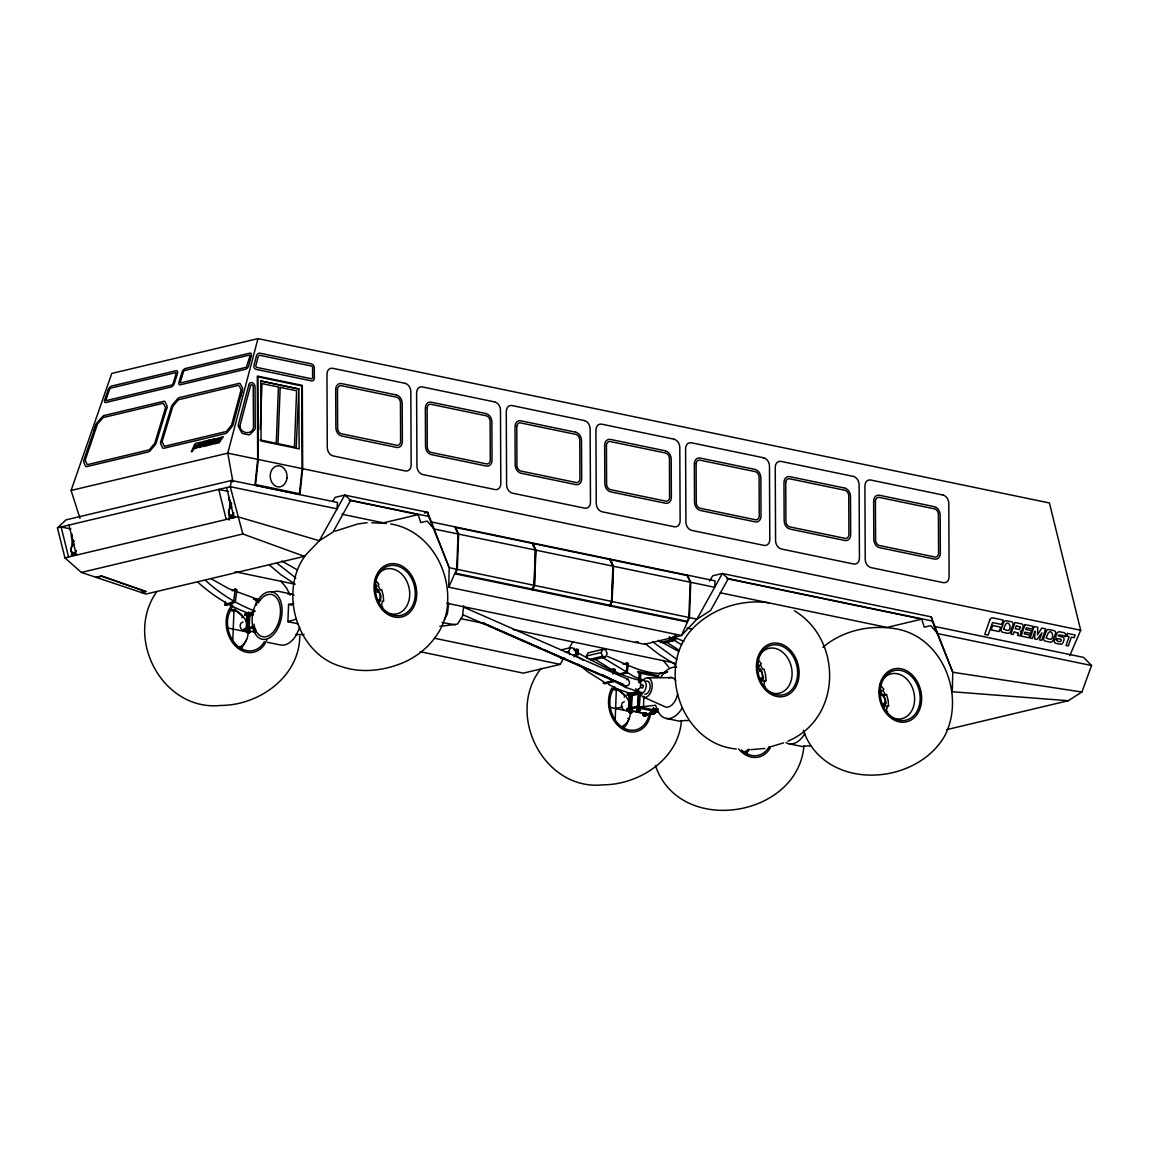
<?xml version="1.0" encoding="UTF-8"?>
<svg xmlns="http://www.w3.org/2000/svg" width="1149" height="1149" viewBox="0 0 1149 1149"><rect width="100%" height="100%" fill="white"/><g stroke="black" fill="none" stroke-linecap="round" stroke-linejoin="round"><path stroke-width="1.5" d="M934.18 626.363L1083.564 657.386L1091.55 665.53L1081.913 692.028L1068.153 700.732L952.306 691.741L952.765 672.251L931.264 616.884L722.333 573.495L696.94 619.139L681.458 635.498L448.742 587.182L449.202 567.692L427.687 512.31L344.729 495.09L335.192 497.359L332.722 501.337M71.525 555.843L71.669 552.31M71.942 545.229L72.143 539.929M229.111 520.08L229.312 514.766M229.585 507.7L229.786 502.4M232.787 640.97L233.951 610.478M256.098 632.453L244.162 629.968L244.206 628.718L252.579 626.722M249.85 616.194L244.723 615.132L244.78 613.882L254.819 611.498M246.216 629.954L246.748 616.367L253.412 614.787M248.974 633.2L248.873 631.878L248.974 633.2L247.681 633.185L247.566 631.878L250.109 632.395L249.75 631.677L246.489 631.648L246.547 630.126L249.807 630.155L250.109 632.395L246.489 631.648L246.834 632.367L249.75 631.677L249.807 630.155L248.931 630.356L250.166 630.873L248.931 630.356M246.834 632.367L246.547 630.126L247.638 630.356M247.696 628.56L248.486 612M249.003 628.589L249.548 614.385M249.218 627.067L249.692 614.528M260.234 429.338L261.986 383.608L278.431 387.012L276.263 443.313L259.832 439.895M254.245 626.32L254.202 627.584L244.162 629.968M254.46 629.753L254.518 628.23M255.552 629.982L255.653 631.289M256.5 605.178L256.644 601.588L255.466 599.361M297.735 623.72L287.911 621.681L288.586 604.417L293.799 603.555M296.169 447.823L298.884 388.893L299.142 448.871L261.067 440.972L260.794 380.98L298.884 388.893M576.697 649.056L576.482 654.6L578.134 654.93L578.335 649.4L573.724 649.76M615.16 720.366L616.324 689.874M626.722 710.01L626.765 708.761L636.819 706.362L657.3 710.613L657.242 711.877L647.203 714.261L626.722 710.01L636.776 707.626L657.242 711.877M630.7 695.892L627.297 695.188L627.34 693.924L637.393 691.54L642.506 692.603M628.489 709.938L629.006 696.351L642.348 693.177M632.323 712.366L628.704 711.619L628.762 710.096L632.395 710.843L632.323 712.366L629.063 712.337L628.704 711.619L632.323 712.366L629.063 712.337L631.979 711.648L632.036 710.125L628.762 710.096L632.395 710.843M629.896 713.17L629.796 711.849L629.896 713.17L631.203 713.17L631.103 711.863L628.704 711.619M629.925 708.588L630.456 694.714M630.069 708.861L630.198 705.371M630.327 701.881L630.6 694.901M631.203 713.17L631.103 711.863M631.232 708.617L631.763 694.843M631.375 708.89L631.907 695.016M636.776 707.626L636.819 706.362M627.297 695.188L637.336 692.79L637.393 691.54M637.738 710.972L637.767 709.953L639.074 709.953L639.174 711.274L637.738 710.972L639.174 711.274M637.896 706.692L638.557 689.357M638.83 682.42L639.16 673.759M637.867 711.26L636.747 708.201L640.366 708.947L640.309 710.47L637.034 710.441L636.747 708.201L637.824 708.43M638.04 706.994L638.571 693.22M639.031 681.185L639.16 677.738M639.045 710.987L639.074 709.953L637.91 710.24L639.217 710.254M639.203 706.692L639.734 692.718M640.137 682.247L640.481 673.515M639.347 706.994L639.878 693.12M640.28 682.721L640.611 674.061M639.95 709.752L636.69 709.723L640.309 710.47L640.007 708.229M646.7 715.353L643.081 714.606L643.138 713.084L646.758 713.831L646.7 715.353L643.44 715.324L643.081 714.606L646.7 715.353L643.44 715.324L643.138 713.084L646.413 713.112L646.356 714.635L643.44 715.324M643.885 696.179L643.497 706.362L640.165 707.166M643.081 714.606L645.479 714.836L645.58 716.157L644.273 716.143L644.172 714.836L646.356 714.635M644.273 716.143L644.316 715.123M645.58 716.157L645.479 714.836M653.652 707.928L654.327 712.739L651.066 712.71L651.124 711.188L654.384 711.217L654.686 713.457L651.411 713.428L651.066 712.71L654.686 713.457L651.411 713.428L651.124 711.188L652.345 711.691M651.066 712.71L653.451 712.94L653.551 714.261L652.244 714.247L652.144 712.94L651.411 713.428M652.244 714.247L652.144 712.94M653.551 714.261L653.451 712.94M674.836 635.411L674.678 639.677L675.741 639.892L675.899 635.641M198.619 446.387C199.883 440.024 203.143 445.841 198.72 446.444M216.328 442.164L215.639 443.586M217.305 440.024L220.005 438.042L218.209 437.984A1.479 0.747 -58.8 0 0 217.606 438.358L217.247 438.774A2.083 1.048 -58.8 0 0 216.845 439.478L216.472 441.374M672.481 639.634L672.883 636.963L673.587 637.523L672.481 639.634L670.456 639.217L669.537 636.675M618.765 674.032L626.191 672.266L627.282 662.959L628.331 663.461L627.239 672.783L619.814 674.549M224.701 604.791L233.649 601.559L235.272 588.963L236.881 589.696L235.258 602.291L226.31 605.437L224.701 604.791L225.204 601.444M612.963 674.061L613.652 668.89L615.275 669.594L614.816 673.055M299.774 636.187C299.372 676.976 258.827 705.457 220.752 705.443C162.655 711.633 123.661 638.011 156.824 591.563M681.429 720.437C678.858 759.072 639.332 784.681 603.124 784.839C543.779 791.259 504.67 714.204 541.122 668.388M803.955 745.888C797.837 817.815 679.318 836.774 655.404 765.478M883.998 704.868L884.802 705.314M884.831 705.184L884.17 706.463L882.963 706.003M304.399 556.36L146.009 594.062L81.378 572.432L64.919 557.868L57.45 527.822L230.245 486.688L337.074 508.863L337.461 502.458L231.538 480.469L230.245 486.688L242.841 533.983L304.399 556.36L319.336 540.734L332.98 532.131L350.718 500.232L428.591 516.404L449.202 567.692L696.94 619.139L710.57 610.536L728.322 578.636L932.169 620.963L952.765 672.251L1081.913 692.028M761.27 670.384L763.511 677.565L762.922 680.122L761.055 679.734M885.448 705.558L885.879 700.531L883.796 695.82M240.601 396.434L242.496 389.224M1069.776 655.634L1080.692 630.255L1049.425 502.975L257.979 338.639L227.775 453.151L232.96 481.977M232.055 611.354L232.457 609.875L234.899 609.286L242.784 616.783L241.821 617.731M234.899 609.286L234.511 610.765L230.188 609.157M624.194 697.127L625.157 696.193L617.272 688.682L616.884 690.161L612.561 688.553M79.999 518.386L71.094 490.451L111.755 373.454L257.979 338.639M93.715 431.406L96.272 424.038M246.618 639.462L241.563 648.567L240.687 647.246M377.418 590.888L378.208 590.916L377.317 592.137M762.275 679.878C760.193 679.045 763.898 679.504 761.126 681.084M217.865 441.546L216.429 442.221M299.717 627.354L296.471 634.736A26.054 15.598 -78.3 0 1 280.643 645.02L267.545 642.305M448.742 587.182L456.713 569.258L458.063 533.998L454.717 526.817M532.289 589.839L534.271 585.358L535.635 550.098L532.289 542.917M609.846 605.954L611.842 601.458L613.207 566.198L609.846 559.017M219.086 442.767L220.795 437.367L223.351 436.749L218.885 442.753M569.746 654.614L568.611 651.512L570.636 647.648L574.328 648.409L576.022 653.049L574.012 656.926M587.326 658.549L586.407 656.022L588.044 652.876L602.794 649.357L605.81 649.989L607.189 653.767L605.537 656.926L590.801 660.431M605.537 656.926L602.521 656.294L601.157 652.517L602.794 649.357M663.117 643.225L672.941 640.883L674.578 637.724M377.676 592.338L377.791 589.652L376.542 589.394M420.117 651.698L523.355 673.142L560.238 664.366L563.57 658.363M569.416 647.878L572.748 641.874M760.049 671.734L760.164 669.048L758.914 668.79M761.758 681.285L762.433 680.079L760.609 678.341M709.508 581.064L712.797 575.764L722.333 573.495L728.322 578.636M444.376 619.756L447.421 613.767L448.67 603.211M304.715 556.346C278.69 592.841 297.304 654.542 341.698 666.65C360.958 673.257 382.473 670.858 401.188 663.476C426.724 653.336 447.435 629.437 447.665 600.984C449.187 566.141 426.48 529.818 390.66 523.944M376.254 590.055L377.159 589.595L378.107 590.744M377.447 590.356L378.179 590.514M760.164 671.303L760.595 670.039M749.507 749.349L746.462 753.414L745.6 752.092M641.444 685.666L642.751 684.718L643.411 686.226L642.535 688.093L641.314 687.748M670.456 639.217L672.668 637.393M375.278 588.001L376.671 586.636L375.594 584.08M757.651 667.397L759.044 666.032L757.967 663.476M880.177 692.847L881.57 691.468L880.493 688.912M57.45 527.822L66.053 519.865L231.538 480.469M822.885 647.332C842.662 630.442 870.195 624.467 895.559 628.776C942.697 636.474 965.907 695.877 944.449 736.365C914.791 786.993 824.379 791.115 803.295 730.276M884.112 704.653L884.73 705.472M632.036 710.125L631.16 710.326M631.979 711.648L629.939 712.136M643.497 713.802L646.758 713.831M646.413 713.112L645.537 713.314M652.287 713.227L654.327 712.739M232.256 590.902L235.272 588.963M203.344 445.395L202.928 446.616L205.657 441.015L203.244 441.546L200.673 447.162L203.272 445.367M242.999 621.925L240.931 623.117L240.069 625.573L240.73 628.331L242.683 630.37L245.154 630.873M624.309 701.694L622.241 702.901L621.365 705.342L622.04 708.114L623.979 710.139M626.464 710.657L628.532 709.464M787.826 741.162C841.858 718.743 842.978 639.892 794.289 610.693M377.231 591.807L378.897 590.988L380.98 595.699L380.549 600.726L378.667 600.324M886.08 706.779L888.536 706.204L888.148 700.258L886.54 694.456L885.405 695.03L882.892 690.161L883.854 689.213L881.154 685.953M334.948 531.24L357.899 523.944L367.12 522.694M638.327 694.657L641.559 693.436M439.837 626.392L457.474 624.079L462.458 616.338L463.693 605.782M759.015 669.063L760.48 670.14M881.542 694.499L883.078 695.346M769.385 747.152L783.561 742.886M287.911 621.681L296.27 619.182M260.794 380.98L298.424 388.994M217.405 440.081L218.956 439.88L218.454 441.747A2.054 1.034 -58.8 0 1 218.051 442.451L217.692 442.868A1.436 0.732 -58.8 0 1 217.089 443.255L215.495 443.557M216.414 441.388L217.822 441.159M212.938 443.054C217.779 441.862 213.642 436.821 212.824 442.997M71.094 490.451L227.775 453.151L1080.692 630.255M64.919 557.868L237.714 516.734L319.336 540.734L344.729 495.09L350.718 500.232M81.378 572.432L242.841 533.983M95.898 577.286L101.543 575.936L146.282 591.548L141.729 592.625M96.459 577.473L101.658 576.238L145.291 591.462L141.155 592.439M430.545 521.79L715.051 580.863L714.664 587.268L434.178 529.028L427.098 521.072L420.721 522.594L418.15 514.594L383.45 522.852L341.971 514.235M424.512 513.072L427.687 512.31L428.591 516.404M253.498 599.361L256.529 598.643L257.95 601.344M244.723 615.132L253.096 613.149M246.891 630.844L247.767 630.643L246.547 630.126M254.819 630.471L255.696 630.27M561.172 649.903L570.636 647.648M565.466 652.273L568.611 651.512M564.001 657.659L560.841 658.406L564.547 659.181M635.009 642.406L638.126 641.659M586.407 656.022L601.157 652.517M589.423 659.425L602.521 656.294M660.101 642.593L669.924 640.252L672.941 640.883M622.83 664.021L627.282 662.959M607.72 670.298L613.652 668.89M626.823 679.705L628.216 679.375L629.566 682.377L629.006 684.56L626.392 686.456L463.104 614.816M667.684 671.634L658.779 673.759L667.267 671.921M614.83 689.271L617.272 688.682M1091.55 665.53L937.756 633.602L930.676 625.645L924.299 627.153L921.728 619.153L887.028 627.411L720.236 592.783M756.588 666.607L759.044 666.032M615.62 708.502L622.514 706.865M761.069 678.14L763.511 677.565M763.554 681.343L766.01 680.754L765.607 674.808L764.013 669.02L762.864 669.594L760.365 664.711L761.327 663.763L757.722 659.425M651.21 710.197L656.208 709.005L653.034 708.344M879.114 692.057L881.57 691.468M884.098 695.044L886.54 694.456M883.595 703.59L886.037 703.001M946.819 729.615L1068.153 700.732M764.875 748.459L751.015 749.636M639.734 707.152L655.476 705.227L659.282 713.572A26.054 15.598 -78.3 0 0 682.104 708.143M271.839 591.907L277.785 591.204L290.869 593.918M651.698 709.737L658.434 709.019M295.595 634.665L304.068 634.55M647.993 677.881L671.72 677.565M665.53 673.213C644.646 675.081 626.205 663.95 607.562 656.452M246.489 631.648L249.75 631.677M248.845 632.912L247.681 633.185M629.753 712.868L631.06 712.883M652.115 713.96L653.408 713.974M644.129 715.856L645.436 715.87M371.759 522.766L386.38 523.413M768.767 602.808C740.832 598.859 711.317 608.783 691.913 629.336C655.576 668.661 681.96 744.394 736.38 748.99M442.078 622.528L455.435 624.812M349.023 500.232L418.15 514.594M726.843 578.679L921.728 619.153M228.565 491.456L218.755 489.431L226.224 519.477M454.717 573.739L687.432 622.054M686.944 628L692.215 629.106M665.774 641.788L666.837 642.018M446.846 603.225L644.575 644.287L681.458 635.498L689.429 617.573L690.779 582.313L687.432 575.132M881.441 694.226L883.265 695.964M70.922 528.985L61.112 526.96L68.567 557.006M766.01 680.754L764.717 680.495L763.941 685.766L765.162 686.441M888.536 706.204L887.243 705.931L886.468 711.217L887.689 711.892M235.157 571.785L294.316 584.065M460.605 618.593L485.137 623.692M513.172 629.508L674.664 663.045M378.136 601.631L379.371 601.889L379.486 599.203M883.035 706.477L884.285 706.736L884.385 704.05M603.053 656.725L604.13 656.941M594.148 658.837L595.225 659.066M288.586 604.417L291.846 605.092M260.406 600.266L255.293 599.203L255.25 600.453L258.654 601.171M434.265 638.198L560.238 664.366M637.336 692.79L642.463 693.852M627.34 693.924L630.758 694.628M639.275 708.718L640.366 708.947M653.594 713.227L654.686 713.457M252.579 631.275L255.753 631.936M631.663 710.599L641.199 712.581M628.762 710.096L629.853 710.326M643.138 713.084L644.23 713.314M789.061 743.805L802.146 746.534L808.092 745.83A24.158 14.463 -78.3 0 0 811.137 745.873M666.262 718.427L679.361 721.155L685.307 720.452A24.158 14.463 -78.3 0 0 688.337 720.495M226.583 627.727L248.227 632.223A19.102 14.736 76.6 0 1 237.685 647.691M608.956 707.123L628.934 711.274M641.458 680.739C618.464 675.511 597.997 663.648 577.43 652.689M260.134 600.295L228.752 588.676L211.416 578.909M639.447 692.043L625.358 687.303L602.306 674.578M630.327 693.436L617.789 689.098L608.467 684.359M643.684 680.122L634.55 676.833L601.286 656.725M761.227 678.556L762.189 680.021M378.495 601.588L379.486 601.458L379.701 599.965M254.977 611.053C236.651 604.245 219.847 593.487 205.398 580.36M248.988 613.437C230.059 606.629 212.694 595.67 197.829 582.17M674.635 637.451L683.827 641.314M540.518 648.208L483.442 623.175L623.692 684.732L543.779 649.659M464.153 607.39L628.216 679.375M674.765 666.032L676.388 666.75M644.101 697.371L665.788 707.109A15.066 9.02 -78.3 0 0 677.623 693.996M233.649 601.559L235.258 602.291M626.191 672.266L627.239 672.783M672.984 639.663L681.63 644.776M665.415 641.458L679.088 650.19M595.254 659.354L613.365 670.657M678.642 651.454L658.377 640.28M675.44 664.725L659.267 654.571L644.876 643.454M603.756 681.788L587.584 671.634L578.579 664.251M627.771 718.197L628.991 718.857L626.981 723.913L623.936 727.963L623.06 726.642M382.789 607.045L381.569 606.37L382.344 601.099L383.637 601.358L383.235 595.412L381.64 589.624L380.491 590.198L377.992 585.315L378.955 584.367L375.35 580.03M297.577 570.019L281.649 560.985M295.221 584.18L281.074 574.873L269.527 565.093M652.431 641.645L676.862 659.411M573.653 654.643L583.577 660.345M614.859 671.504L619.426 674.291M295.796 577.947L277.096 563.297M883.021 695.231L882.317 695.734M639.39 680.926L640.754 682.247L640.41 687.662L637.02 690.104L635.656 688.782M625.343 685.436L626.392 686.456M483.442 623.16L484.332 624.122M884.256 704.265L884.701 705.141M663.117 660.373L668.819 667.239M280.744 580.977L286.446 587.843L290.28 595.311M669.005 637.738L669.924 640.252M226.597 487.564L234.051 517.61M68.94 525.093L76.409 555.139M931.264 616.884L932.169 620.963M76.423 550.472A4.61 2.758 -78.3 0 1 75.935 551.52M75.317 552.367A4.61 2.758 -78.3 0 1 72.459 553.057M71.899 552.482A4.61 2.758 -78.3 0 1 72.76 545.258M73.464 544.64A4.61 2.758 -78.3 0 1 74.211 544.31M75.044 552.31A4.61 2.758 -78.3 0 1 70.965 550.586A4.61 2.758 -78.3 0 1 73.938 544.253M76.15 554.723A6.233 3.734 -78.3 0 1 71.597 551.549M76.437 554.795A6.233 3.734 -78.3 0 1 72.215 552.985M76.078 554.22A5.659 3.39 -78.3 0 1 72.746 553.588M73.766 541.581A6.233 3.734 -78.3 0 1 72.43 539.685M74.053 541.639A6.233 3.734 -78.3 0 1 73.292 540.863M72.962 539.815A4.61 2.758 -78.3 0 1 71.985 538.421M71.741 537.402A4.61 2.758 -78.3 0 1 71.827 535.061M72.703 539.757A4.61 2.758 -78.3 0 1 71.884 533.854M73.953 541.064A5.659 3.39 -78.3 0 1 73.263 540.36M233.577 513.991A4.61 2.758 -78.3 0 1 228.981 513.632A4.61 2.758 -78.3 0 1 231.854 506.781M233.807 512.885A4.61 2.758 -78.3 0 1 228.852 514.063A4.61 2.758 -78.3 0 1 231.581 506.723M235.042 516.432A6.233 3.734 -78.3 0 1 229.857 515.456M234.755 516.375A6.233 3.734 -78.3 0 1 229.57 515.398M233.735 516.691A5.659 3.39 -78.3 0 1 229.886 515.054M231.739 515.858A4.61 2.758 -78.3 0 1 231.179 515.283M231.409 504.052A6.233 3.734 -78.3 0 1 230.073 502.156M231.696 504.109A6.233 3.734 -78.3 0 1 230.375 502.214A4.61 2.758 -78.3 0 1 229.211 497.488M230.619 502.285A4.61 2.758 -78.3 0 1 229.34 498.723M231.595 503.535A5.659 3.39 -78.3 0 1 230.906 502.817M804.889 733.522A26.054 15.598 -78.3 0 1 786.002 742.671M287.035 478.099A10.686 8.431 85.5 0 0 279.724 465.905A10.686 8.431 85.5 0 0 270.274 474.623A10.686 8.431 85.5 0 0 277.483 486.803A10.686 8.431 85.5 0 0 286.934 478.085M374.933 587.326A9.551 7.368 76.6 0 1 378.955 601.932M376.412 576.913A23.037 17.766 76.6 0 1 401.418 573.811A23.037 17.766 76.6 0 1 406.847 605.882A23.037 17.766 76.6 0 1 381.856 608.984M612.431 689.702A19.102 14.736 76.6 0 1 628.948 701.881M630.6 711.619A19.102 14.736 76.6 0 1 622.485 726.197M650.894 712.969A27.217 20.998 76.6 0 1 622.04 728.825A27.217 20.998 76.6 0 1 611.886 688.007M649.558 712.466A25.465 19.648 76.6 0 1 625.042 728.681A25.465 19.648 76.6 0 1 610.823 694.671L613.049 689.098A25.465 19.648 76.6 0 1 614.6 686.7M748.229 749.335A19.102 14.736 76.6 0 1 745.012 751.647M770.376 747.669A27.217 20.998 76.6 0 1 738.592 748.918M769.227 746.577A25.465 19.648 76.6 0 1 741.579 749.995M879.832 692.158A9.551 7.368 76.6 0 1 883.854 706.764M882.231 680.28A23.037 17.766 76.6 0 1 905.872 678.24A23.037 17.766 76.6 0 1 913.01 708.028A23.037 17.766 76.6 0 1 891.035 716.976M757.306 666.722A9.551 7.368 76.6 0 1 761.327 681.328M758.8 656.309A23.037 17.766 76.6 0 1 783.345 652.804A23.037 17.766 76.6 0 1 789.765 684.244A23.037 17.766 76.6 0 1 765.593 689.572M230.059 610.306A19.102 14.736 76.6 0 1 246.575 622.485M266.827 639.964A27.217 20.998 76.6 0 1 235.358 645.91A27.217 20.998 76.6 0 1 232.127 604.877M264.327 641.731A25.465 19.648 76.6 0 1 238.963 647.088A25.465 19.648 76.6 0 1 228.436 615.275L230.662 609.702A25.465 19.648 76.6 0 1 233.103 606.212M660.675 677.623A26.054 15.598 -78.3 0 1 676.502 667.339M639.347 682.894A6.679 3.993 -78.3 0 1 645.609 682.262A6.679 3.993 -78.3 0 1 643.612 692.287A6.679 3.993 -78.3 0 1 638.025 689.429M668.488 677.896A15.066 9.02 -78.3 0 1 675.741 680.366M642.808 680.538A9.939 5.946 -78.3 0 1 651.469 681.285A9.939 5.946 -78.3 0 1 648.639 695.461A9.939 5.946 -78.3 0 1 640.309 693.034M645.221 681.587A6.679 3.993 -78.3 0 1 650.176 686.642A6.679 3.993 -78.3 0 1 644.733 694.168M287.595 593.875A26.054 15.598 -78.3 0 1 293.929 595.067M258.223 602.952A21.587 12.912 -78.3 0 1 278.503 600.913A21.587 12.912 -78.3 0 1 272.011 633.329A21.587 12.912 -78.3 0 1 253.986 624.122M240.012 425.704C239.696 433.532 252.22 435.643 253.484 427.284L253.211 386.193A1.838 1.393 71.1 0 0 250.525 385.633L240.012 425.604M1003.766 628.92C1015.256 636.402 1008.334 612.589 1003.781 628.805M1018.344 633.286L1017.684 635.397L1019.939 635.857L1020.886 633.156A1.58 1.25 86.3 0 0 1020.614 631.375L1020.341 631.232A1.91 1.508 86.3 0 0 1021.949 630.126L1023.012 627.081A2.169 1.709 86.3 0 0 1021.691 623.907L1014.969 622.514L1010.948 634.004L1013.217 634.463L1014.15 631.763L1018.344 633.286M1020.456 627.225L1019.364 629.465L1015.213 628.718L1016.276 625.688L1020.456 627.225M1046.294 637.752C1057.554 645.422 1051.349 621.063 1046.308 637.638M1056.75 639.921C1059.651 644.848 1065.08 637.968 1057.281 638.901A2.169 1.709 86.3 0 1 1055.96 635.727L1056.549 634.047A3.864 3.059 86.3 0 1 1059.751 631.806L1064.103 632.711A2.169 1.709 86.3 0 1 1065.425 635.885L1065.123 636.733C1063.012 634.32 1051.996 634.578 1062.566 637.106A2.169 1.709 86.3 0 1 1063.888 640.28L1063.299 641.961A3.806 3.016 86.3 0 1 1060.096 644.201L1055.744 643.296A2.169 1.709 86.3 0 1 1054.423 640.122L1054.725 639.275L1056.778 639.806M85.141 460.246L87.238 464.67L149.198 449.862L154.756 443.327L165.614 407.565L163.273 403.242L103.611 417.446A1.494 0.761 -58.8 0 0 102.907 417.891L97.924 423.478A1.494 0.761 -58.8 0 0 97.378 424.369L85.141 460.246M1034.904 631.361L1034.631 638.916L1037.044 639.418L1041.928 632.812L1039.443 639.907L1041.712 640.381L1045.719 628.891L1041.77 628.072L1037.475 634.794L1037.748 627.239L1034.186 626.507L1030.165 637.982L1032.434 638.456L1034.904 631.361M280.169 387.371L278.001 443.672L294.446 447.09L296.614 390.789L280.169 387.371M458.638 534.113L457.288 569.373L455.579 573.207L532.289 589.135L533.983 585.301L535.348 550.041L532.231 543.376L455.535 527.448L458.638 534.113M535.922 550.156L534.572 585.416L532.863 589.25L609.846 605.236L611.555 601.401L612.905 566.141L609.803 559.491L532.82 543.506L535.922 550.156M613.494 566.27L612.13 601.53L610.435 605.365L687.145 621.293L688.854 617.458L690.204 582.198L687.102 575.534L610.378 559.606L613.494 566.27M638.155 671.433L638.112 672.696L658.592 676.948L658.636 675.684L638.155 671.433M162.038 441.805L164.379 446.315L226.339 431.507L231.581 425.13L241.003 390.186A1.494 0.761 -58.8 0 0 240.988 389.497L238.877 385.518A1.494 0.761 -58.8 0 0 238.432 385.346L178.339 399.766L172.896 406.229L162.038 441.805M204.723 442.537L202.712 444.175L203.387 442.681L204.723 442.537M312.629 377.504L312.614 377.762A1.479 1.12 71.1 0 1 311.609 378.782L256.442 367.335L255.739 366L258.223 356.592A2.815 2.126 71.1 0 1 260.004 355.343L311.551 366.057A1.479 1.12 71.1 0 1 312.571 367.493L312.629 377.504M337.461 389.181L337.634 428.721A5.171 3.907 71.1 0 0 341.138 433.719L397.152 445.352A5.171 3.907 71.1 0 0 400.613 441.791L400.441 402.265A5.171 3.907 71.1 0 0 396.936 397.252L340.923 385.619A5.171 3.907 71.1 0 0 337.461 389.181M427.112 407.794L427.284 447.334A5.171 3.907 71.1 0 0 430.789 452.347L486.803 463.966A5.171 3.907 71.1 0 0 490.278 460.404L490.106 420.879A5.171 3.907 71.1 0 0 486.602 415.866L430.588 404.233A5.171 3.907 71.1 0 0 427.112 407.794M516.777 426.408L516.949 465.948A5.171 3.907 71.1 0 0 520.454 470.961L576.468 482.594A5.171 3.907 71.1 0 0 579.929 479.032L579.757 439.493A5.171 3.907 71.1 0 0 576.252 434.48L520.238 422.846A5.171 3.907 71.1 0 0 516.777 426.408M606.428 445.036L606.6 484.562A5.171 3.907 71.1 0 0 610.119 489.575L666.118 501.208A5.171 3.907 71.1 0 0 669.594 497.646L669.422 458.106A5.171 3.907 71.1 0 0 665.917 453.094L609.904 441.475A5.171 3.907 71.1 0 0 606.428 445.036M696.093 463.65L696.265 503.176A5.171 3.907 71.1 0 0 699.77 508.188L755.783 519.822A5.171 3.907 71.1 0 0 759.259 516.26L759.072 476.734A5.171 3.907 71.1 0 0 755.568 471.722L699.554 460.088A5.171 3.907 71.1 0 0 696.093 463.65M785.744 482.264L785.916 521.804A5.171 3.907 71.1 0 0 789.435 526.817L845.434 538.436A5.171 3.907 71.1 0 0 848.91 534.874L848.738 495.348A5.171 3.907 71.1 0 0 845.233 490.336L789.219 478.702A5.171 3.907 71.1 0 0 785.744 482.264M875.409 500.878L875.581 540.418A5.171 3.907 71.1 0 0 879.086 545.43L935.099 557.064A5.171 3.907 71.1 0 0 938.575 553.502L938.388 513.962A5.171 3.907 71.1 0 0 934.884 508.95L878.87 497.316A5.171 3.907 71.1 0 0 875.409 500.878M197.527 447.277L199.538 447.421A1.436 0.732 -58.8 0 0 200.141 447.047L200.5 446.631A2.054 1.034 -58.8 0 0 200.903 445.927L202.454 442.221L200.429 442.207A1.465 0.747 -58.8 0 0 199.84 442.595L199.481 443.011A2.083 1.048 -58.8 0 0 199.079 443.715L197.556 447.133M211.746 443.902L213.757 444.045A1.436 0.732 -58.8 0 0 214.36 443.672L214.719 443.241A2.054 1.034 -58.8 0 0 215.107 442.537L216.673 438.832L214.648 438.832A1.465 0.747 -58.8 0 0 214.044 439.205L213.685 439.622A2.083 1.048 -58.8 0 0 213.283 440.326L211.746 443.902M257.692 459.37L254.949 485.165L299.932 494.515L302.675 468.706L302.302 385.375L257.333 376.039L257.692 459.37M258.252 459.485L255.581 484.591L299.444 493.697L302.115 468.591L301.756 385.949L257.893 376.843L258.252 459.485M105.952 399.881L106.484 400.57L171.89 384.987A1.479 0.747 -58.8 0 0 173.025 383.68L176.113 373.569A1.479 0.747 -58.8 0 0 175.668 372.635L110.821 388.075A1.724 0.876 -58.8 0 0 109.528 389.511L105.981 399.737M379.084 600.037L379.788 600.697L379.141 599.907M249.951 356.075L246.331 367.263L180.781 382.861A1.479 0.747 -58.8 0 1 180.336 381.928L183.438 371.816A1.479 0.747 -58.8 0 1 184.558 370.509L249.405 355.084A1.724 0.876 -58.8 0 1 249.951 356.075M209.434 441.977L208.587 445.266L211.775 441.417L210.195 444.893L210.956 444.706L213.513 439.09L212.192 439.406L210.008 443.026L210.856 439.737L209.664 440.01L207.093 445.625L209.434 441.977M251.315 355.817L248.758 365.497A3.461 1.752 -58.8 0 1 245.627 369.246L180.292 384.8A3.691 1.867 -58.8 0 1 179.014 382.086L182.002 372.319A3.691 1.867 -58.8 0 1 185.276 368.527L249.879 353.145A3.935 1.996 -58.8 0 1 251.315 355.817M248.701 385.375L238.36 424.57A2.916 2.197 71.1 0 0 238.705 427.141L241.419 432.196A2.916 2.197 71.1 0 0 243.272 433.719L248.313 434.767A3.562 2.686 71.1 0 0 250.295 434.178L254.417 429.941A3.562 2.686 71.1 0 0 255.222 427.687L255.049 386.682A4.079 3.074 71.1 0 0 251.861 382.631A4.079 3.074 71.1 0 0 248.701 385.375M256.486 355.874L253.929 365.554A2.715 2.054 71.1 0 0 255.983 369.36L311.465 380.879A3.691 2.786 71.1 0 0 314.352 377.935L314.309 368.039A3.691 2.786 71.1 0 0 311.393 363.888L260.234 353.26A5.013 3.792 71.1 0 0 256.486 355.874M242.367 389.827L233.032 424.556A3.418 1.738 -58.8 0 1 231.768 426.925L227.301 432.268A3.418 1.738 -58.8 0 1 225.463 433.575L163.833 448.254A3.562 1.81 -58.8 0 1 162.555 447.693L160.716 443.83A3.562 1.81 -58.8 0 1 160.745 441.762L171.474 406.717A3.562 1.81 -58.8 0 1 172.795 404.347L177.506 398.89A3.562 1.81 -58.8 0 1 179.345 397.611L238.978 383.407A3.706 1.881 -58.8 0 1 240.285 383.924L242.324 387.802A3.706 1.881 -58.8 0 1 242.367 389.827M166.907 407.809L156.178 442.839A3.562 1.81 -58.8 0 1 154.856 445.223L150.16 450.652A3.562 1.81 -58.8 0 1 148.322 451.945L86.692 466.609A3.418 1.738 -58.8 0 1 85.428 466.034L83.791 462.157A3.418 1.738 -58.8 0 1 83.906 460.045L96.013 424.67A3.706 1.881 -58.8 0 1 97.406 422.301L102.333 416.771A3.706 1.881 -58.8 0 1 104.186 415.493L163.819 401.303A3.562 1.81 -58.8 0 1 165.097 401.848L166.95 405.741A3.562 1.81 -58.8 0 1 166.907 407.809M177.434 373.411L174.447 383.177A3.691 1.867 -58.8 0 1 171.172 386.969L105.837 402.523A3.461 1.752 -58.8 0 1 104.703 399.795L108.135 389.913A3.935 1.996 -58.8 0 1 111.554 386.078L176.156 370.696A3.691 1.867 -58.8 0 1 177.434 373.411M989.72 620.173L984.736 634.42L988.126 635.124L992.521 622.557L1001.655 624.453L1003.192 620.072L992.923 617.932A3.864 3.059 86.3 0 0 989.72 620.173M992.707 625.501L991.17 629.882L999.185 631.548L1000.707 627.167L992.707 625.501M1003.379 623.002L1001.253 629.077A2.169 1.709 86.3 0 0 1002.56 632.252L1007.558 633.3A3.806 3.016 86.3 0 0 1010.775 631.06L1012.887 624.984A2.169 1.709 86.3 0 0 1011.58 621.81L1006.581 620.776A3.864 3.059 86.3 0 0 1003.379 623.002M1025.08 624.611L1021.073 636.101L1029.044 637.752L1029.992 635.052L1024.276 633.86L1024.865 632.18L1030.581 633.358L1031.515 630.657L1025.813 629.465L1026.387 627.785L1032.104 628.977L1033.052 626.262L1025.08 624.611M1045.906 631.835L1043.78 637.91A2.169 1.709 86.3 0 0 1045.102 641.085L1050.1 642.119A3.806 3.016 86.3 0 0 1053.303 639.892L1055.414 633.817A2.169 1.709 86.3 0 0 1054.107 630.643L1049.109 629.595A3.864 3.059 86.3 0 0 1045.906 631.835M1067.493 633.415L1066.545 636.129L1069.116 636.661L1066.042 645.436L1068.311 645.91L1071.371 637.12L1074.214 637.709L1075.162 635.009L1067.493 633.415M194.511 444.792L191.337 451.758L192.458 451.5L195.273 445.352L198.317 444.62L199.308 442.48L195.876 443.299A1.465 0.747 -58.8 0 0 195.273 443.672L194.913 444.103A2.083 1.048 -58.8 0 0 194.511 444.792M195.043 446.588L194.066 448.728L196.738 448.096L197.714 445.941L195.043 446.588M206.619 440.742L204.048 446.358L206.719 445.711L207.323 444.39L205.412 444.85L205.786 444.031L207.696 443.571L208.299 442.25L206.389 442.71L209.276 440.11L206.619 440.742M612.044 680.969L603.153 683.081L604.762 683.799L613.667 681.673L612.044 680.969M405.022 383.321L332.707 368.312A7.368 5.573 71.1 0 0 326.962 374.215L327.278 447.622A7.368 5.573 71.1 0 0 333.095 455.923L405.396 470.932A7.368 5.573 71.1 0 0 411.155 465.029L410.825 391.622A7.368 5.573 71.1 0 0 405.022 383.321M494.673 401.935L422.372 386.926A7.368 5.573 71.1 0 0 416.613 392.829L416.943 466.235A7.368 5.573 71.1 0 0 422.76 474.537L495.061 489.56A7.368 5.573 71.1 0 0 500.806 483.657L500.49 410.25A7.368 5.573 71.1 0 0 494.673 401.935M584.338 420.563L512.023 405.54A7.368 5.573 71.1 0 0 506.278 411.443L506.594 484.849A7.368 5.573 71.1 0 0 512.411 493.151L584.712 508.174A7.368 5.573 71.1 0 0 590.471 502.271L590.141 428.864A7.368 5.573 71.1 0 0 584.338 420.563M673.989 439.177L601.688 424.168A7.368 5.573 71.1 0 0 595.929 430.071L596.259 503.463A7.368 5.573 71.1 0 0 602.076 511.779L674.377 526.788A7.368 5.573 71.1 0 0 680.122 520.885L679.806 447.478A7.368 5.573 71.1 0 0 673.989 439.177M763.654 457.79L691.339 442.782A7.368 5.573 71.1 0 0 685.594 448.684L685.91 522.091A7.368 5.573 71.1 0 0 691.727 530.393L764.028 545.402A7.368 5.573 71.1 0 0 769.787 539.499L769.471 466.092A7.368 5.573 71.1 0 0 763.654 457.79M853.305 476.404L781.004 461.395A7.368 5.573 71.1 0 0 775.245 467.298L775.575 540.705A7.368 5.573 71.1 0 0 781.392 549.007L853.693 564.015A7.368 5.573 71.1 0 0 859.438 558.112L859.122 484.72A7.368 5.573 71.1 0 0 853.305 476.404M942.97 495.032L870.655 480.009A7.368 5.573 71.1 0 0 864.91 485.912L865.226 559.319A7.368 5.573 71.1 0 0 871.043 567.62L943.343 582.644A7.368 5.573 71.1 0 0 949.103 576.741L948.787 503.334A7.368 5.573 71.1 0 0 942.97 495.032M396.405 394.969L341.44 383.565A7.368 5.573 71.1 0 0 335.695 389.468L335.867 427.701A7.368 5.573 71.1 0 0 341.67 436.002L396.635 447.421A7.368 5.573 71.1 0 0 402.38 441.518L402.207 403.27A7.368 5.573 71.1 0 0 396.405 394.969M486.056 413.583L431.105 402.179A7.368 5.573 71.1 0 0 425.345 408.082L425.518 446.315A7.368 5.573 71.1 0 0 431.335 454.616L486.286 466.034A7.368 5.573 71.1 0 0 492.045 460.131L491.873 421.898A7.368 5.573 71.1 0 0 486.056 413.583M575.721 432.211L520.756 420.793A7.368 5.573 71.1 0 0 515.011 426.696L515.183 464.928A7.368 5.573 71.1 0 0 521 473.23L575.951 484.648A7.368 5.573 71.1 0 0 581.696 478.745L581.523 440.512A7.368 5.573 71.1 0 0 575.721 432.211M665.372 450.825L610.421 439.406A7.368 5.573 71.1 0 0 604.661 445.309L604.834 483.542A7.368 5.573 71.1 0 0 610.65 491.858L665.601 503.262A7.368 5.573 71.1 0 0 671.361 497.359L671.188 459.126A7.368 5.573 71.1 0 0 665.372 450.825M755.037 469.438L700.086 458.034A7.368 5.573 71.1 0 0 694.326 463.937L694.499 502.17A7.368 5.573 71.1 0 0 700.316 510.472L755.266 521.876A7.368 5.573 71.1 0 0 761.011 515.973L760.853 477.74A7.368 5.573 71.1 0 0 755.037 469.438M844.687 488.052L789.736 476.648A7.368 5.573 71.1 0 0 783.977 482.551L784.149 520.784A7.368 5.573 71.1 0 0 789.966 529.086L844.917 540.504A7.368 5.573 71.1 0 0 850.677 534.601L850.504 496.368A7.368 5.573 71.1 0 0 844.687 488.052M934.352 506.666L879.402 495.262A7.368 5.573 71.1 0 0 873.642 501.165L873.814 539.398A7.368 5.573 71.1 0 0 879.631 547.7L934.582 559.118A7.368 5.573 71.1 0 0 940.327 553.215L940.169 514.982A7.368 5.573 71.1 0 0 934.352 506.666M375.034 579.355A27.217 20.998 76.6 0 0 399.924 617.3A27.217 20.998 76.6 0 0 411.198 574.873A27.217 20.998 76.6 0 0 375.034 579.355M376.197 580.101A25.465 19.648 76.6 0 0 399.507 615.62A25.465 19.648 76.6 0 0 410.064 575.908A25.465 19.648 76.6 0 0 376.197 580.101M879.933 684.201A27.217 20.998 76.6 0 0 904.823 722.132A27.217 20.998 76.6 0 0 916.098 679.705A27.217 20.998 76.6 0 0 879.933 684.201M881.096 684.933A25.465 19.648 76.6 0 0 904.407 720.452A25.465 19.648 76.6 0 0 914.963 680.739A25.465 19.648 76.6 0 0 881.096 684.933M757.406 658.75A27.217 20.998 76.6 0 0 782.297 696.696A27.217 20.998 76.6 0 0 793.571 654.269A27.217 20.998 76.6 0 0 757.406 658.75M758.57 659.497A25.465 19.648 76.6 0 0 781.88 695.016A25.465 19.648 76.6 0 0 792.437 655.303A25.465 19.648 76.6 0 0 758.57 659.497M270.087 637.451A24.158 14.463 -78.3 0 0 278.317 596.403A24.158 14.463 -78.3 0 0 252.881 612.934A24.158 14.463 -78.3 0 0 270.087 637.451"/></g></svg>
